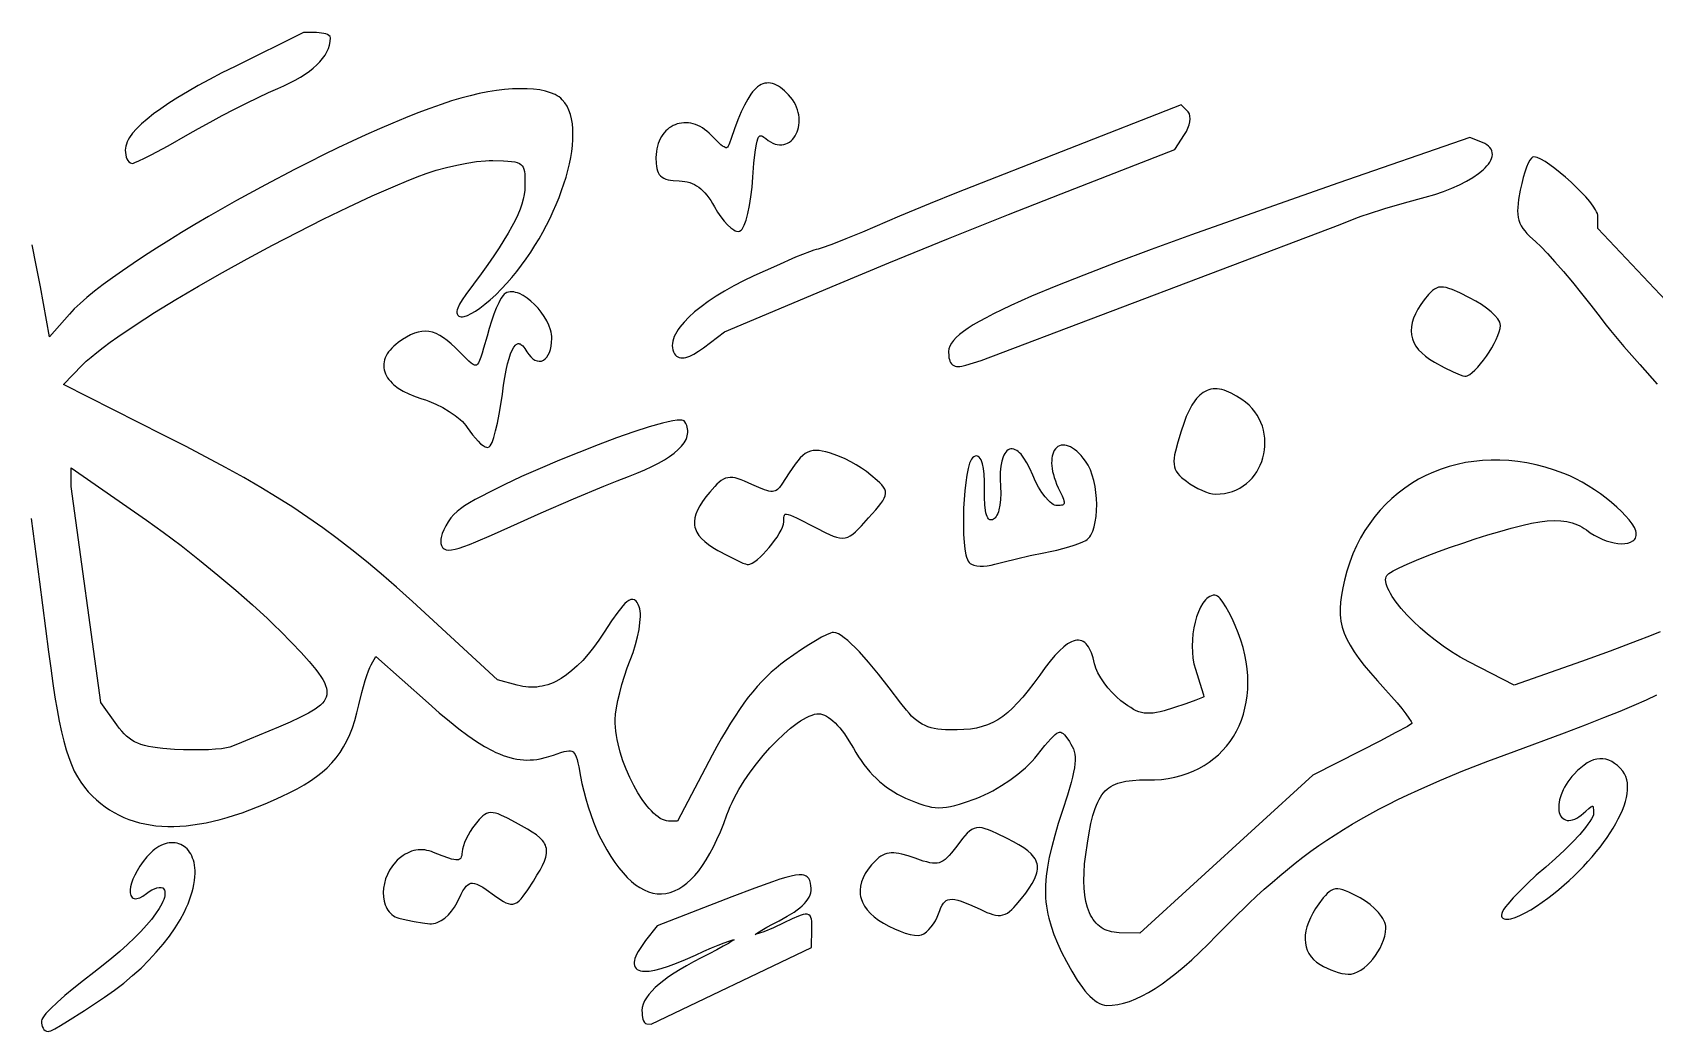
# Model space of a CAD drawing. Extents: x -592 to 638, y 287 to 852.
# Drawn here: x 36.8 to 135.6, y 492.3 to 553.2 of the extents above; entities that cross this region are included whole.
import ezdxf

# ---------------------------------------------------------------- set-up
doc = ezdxf.new("R2010")
doc.units = 0
doc.layers.add('COUCHE_1', color=18, linetype='CONTINUOUS')

msp = doc.modelspace()

# ---------------------------------------------------------------- linework, layer by layer
at = {"layer": 'COUCHE_1'}
for points in [[(48.322, 550.706), (47.574, 550.314), (46.876, 549.934), (46.23, 549.565), (45.634, 549.208), (45.089, 548.863), (44.595, 548.53), (44.151, 548.208), (43.759, 547.898), (43.417, 547.599), (43.125, 547.311), (42.884, 547.033), (42.695, 546.767), (42.619, 546.635), (42.556, 546.506), (42.506, 546.379), (42.469, 546.255), (42.446, 546.132), (42.437, 546.011), (42.442, 545.86), (42.46, 545.718), (42.491, 545.587), (42.534, 545.47), (42.589, 545.369), (42.659, 545.285), (42.746, 545.224), (42.85, 545.2), (42.927, 545.213), (43.016, 545.243), (43.26, 545.346), (43.597, 545.508), (44.016, 545.722), (45.046, 546.277), (46.243, 546.955), (46.897, 547.328), (47.605, 547.716), (48.344, 548.111), (49.092, 548.499), (49.825, 548.869), (50.522, 549.211), (51.16, 549.511), (51.717, 549.76), (52.097, 549.93), (52.454, 550.102), (52.787, 550.278), (53.096, 550.456), (53.382, 550.637), (53.644, 550.821), (53.883, 551.007), (54.097, 551.197), (54.288, 551.39), (54.454, 551.586), (54.597, 551.785), (54.715, 551.988), (54.808, 552.194), (54.875, 552.403), (54.918, 552.615), (54.935, 552.843), (54.906, 552.931), (54.835, 552.999), (54.746, 553.048), (54.641, 553.087), (54.52, 553.118), (54.383, 553.142), (54.233, 553.158), (54.075, 553.165), (53.283, 553.178), (49.121, 551.11)], [(81.262, 550.046), (81.151, 549.998), (81.043, 549.936), (80.936, 549.86), (80.833, 549.77), (80.73, 549.666), (80.63, 549.549), (80.529, 549.416), (80.333, 549.113), (80.137, 548.751), (79.94, 548.33), (79.74, 547.851), (79.537, 547.311), (79.33, 546.711), (79.229, 546.43), (79.184, 546.326), (79.141, 546.246), (79.102, 546.193), (79.069, 546.164), (79.042, 546.152), (79.01, 546.151), (78.961, 546.164), (78.893, 546.198), (78.808, 546.257), (78.706, 546.339), (78.449, 546.579), (78.118, 546.916), (77.986, 547.044), (77.851, 547.161), (77.713, 547.265), (77.574, 547.358), (77.433, 547.438), (77.291, 547.506), (77.148, 547.562), (77.006, 547.607), (76.863, 547.64), (76.721, 547.661), (76.581, 547.671), (76.442, 547.67), (76.305, 547.657), (76.171, 547.633), (76.04, 547.599), (75.913, 547.554), (75.79, 547.498), (75.672, 547.432), (75.558, 547.356), (75.451, 547.27), (75.349, 547.174), (75.254, 547.069), (75.165, 546.955), (75.084, 546.832), (75.011, 546.701), (74.946, 546.561), (74.889, 546.412), (74.842, 546.256), (74.803, 546.092), (74.774, 545.921), (74.756, 545.742), (74.747, 545.555), (74.755, 545.191), (74.772, 545.031), (74.798, 544.885), (74.835, 544.753), (74.885, 544.634), (74.95, 544.527), (75.028, 544.434), (75.122, 544.354), (75.229, 544.289), (75.35, 544.237), (75.485, 544.197), (75.633, 544.167), (75.798, 544.146), (76.17, 544.126), (76.34, 544.118), (76.501, 544.099), (76.655, 544.069), (76.804, 544.028), (76.947, 543.976), (77.086, 543.912), (77.221, 543.837), (77.352, 543.748), (77.48, 543.648), (77.605, 543.534), (77.728, 543.406), (77.848, 543.265), (77.967, 543.11), (78.083, 542.94), (78.198, 542.755), (78.313, 542.554), (78.502, 542.233), (78.701, 541.937), (78.903, 541.675), (79.104, 541.451), (79.298, 541.272), (79.481, 541.143), (79.573, 541.098), (79.661, 541.068), (79.75, 541.057), (79.842, 541.07), (79.928, 541.12), (80, 541.201), (80.064, 541.304), (80.124, 541.431), (80.237, 541.748), (80.344, 542.151), (80.441, 542.627), (80.526, 543.163), (80.597, 543.746), (80.651, 544.363), (80.716, 545.217), (80.785, 545.882), (80.823, 546.147), (80.863, 546.37), (80.906, 546.551), (80.952, 546.691), (80.999, 546.79), (81.044, 546.85), (81.081, 546.877), (81.117, 546.885), (81.167, 546.878), (81.238, 546.847), (81.326, 546.791), (81.432, 546.706), (81.573, 546.595), (81.716, 546.502), (81.858, 546.429), (81.998, 546.376), (82.136, 546.341), (82.271, 546.325), (82.403, 546.327), (82.529, 546.346), (82.65, 546.382), (82.764, 546.432), (82.872, 546.497), (82.971, 546.574), (83.063, 546.664), (83.146, 546.763), (83.22, 546.873), (83.285, 546.991), (83.341, 547.117), (83.388, 547.25), (83.424, 547.389), (83.45, 547.533), (83.466, 547.682), (83.471, 547.835), (83.464, 547.991), (83.446, 548.148), (83.415, 548.307), (83.371, 548.466), (83.315, 548.625), (83.245, 548.783), (83.161, 548.938), (83.063, 549.09), (82.95, 549.237), (82.822, 549.38), (82.567, 549.625), (82.322, 549.819), (82.2, 549.899), (82.08, 549.966), (81.961, 550.02), (81.843, 550.06), (81.724, 550.087), (81.607, 550.099), (81.49, 550.096), (81.375, 550.079)], [(76.756, 535.835), (76.457, 535.527), (76.209, 535.227), (76.102, 535.077), (76.01, 534.931), (75.93, 534.786), (75.864, 534.643), (75.813, 534.502), (75.775, 534.364), (75.752, 534.227), (75.745, 534.094), (75.754, 533.963), (75.78, 533.836), (75.823, 533.713), (75.883, 533.596), (75.938, 533.519), (76.004, 533.454), (76.082, 533.404), (76.168, 533.37), (76.261, 533.351), (76.359, 533.346), (76.463, 533.355), (76.571, 533.377), (76.685, 533.411), (76.806, 533.457), (77.061, 533.582), (77.341, 533.754), (77.644, 533.971), (78.913, 534.936), (85.729, 537.804), (88.922, 539.13), (92.569, 540.618), (96.221, 542.085), (99.429, 543.35), (106.334, 546.036), (106.934, 546.957), (107.048, 547.15), (107.14, 547.348), (107.208, 547.544), (107.253, 547.733), (107.272, 547.911), (107.264, 548.075), (107.225, 548.219), (107.189, 548.287), (107.146, 548.34), (106.736, 548.764), (93.052, 543.411), (91.45, 542.755), (89.577, 541.974), (87.321, 541.018), (86.317, 540.6), (85.45, 540.259), (84.814, 540.029), (84.617, 539.97), (84.507, 539.949), (84.367, 539.915), (84.1, 539.82), (83.254, 539.475), (82.083, 538.965), (80.71, 538.342), (80.079, 538.039), (79.484, 537.73), (78.926, 537.416), (78.407, 537.099), (77.929, 536.781), (77.493, 536.463), (77.102, 536.148)], [(124.306, 546.774), (116.327, 544.004), (113.046, 542.859), (110.056, 541.805), (107.347, 540.836), (104.908, 539.947), (102.727, 539.134), (100.793, 538.392), (99.095, 537.715), (97.622, 537.1), (96.363, 536.542), (95.809, 536.282), (95.305, 536.035), (94.849, 535.799), (94.438, 535.574), (94.073, 535.359), (93.751, 535.154), (93.47, 534.957), (93.23, 534.769), (93.029, 534.587), (92.865, 534.411), (92.737, 534.239), (92.644, 534.069), (92.587, 533.902), (92.567, 533.739), (92.575, 533.473), (92.591, 533.356), (92.614, 533.251), (92.646, 533.155), (92.688, 533.069), (92.74, 532.994), (92.805, 532.931), (92.88, 532.882), (92.964, 532.847), (93.055, 532.827), (93.152, 532.82), (93.256, 532.824), (93.368, 532.84), (93.609, 532.901), (94.547, 533.192), (116.408, 541.467), (117.474, 541.904), (117.748, 542.007), (118.125, 542.134), (119.119, 542.445), (120.32, 542.794), (121.593, 543.14), (122.165, 543.304), (122.707, 543.486), (123.214, 543.684), (123.682, 543.895), (124.109, 544.114), (124.491, 544.341), (124.826, 544.573), (125.109, 544.805), (125.233, 544.923), (125.341, 545.04), (125.436, 545.156), (125.516, 545.272), (125.581, 545.388), (125.63, 545.504), (125.662, 545.619), (125.676, 545.734), (125.67, 545.848), (125.644, 545.957), (125.596, 546.062), (125.529, 546.159), (125.442, 546.248), (125.336, 546.328), (125.213, 546.401), (125.072, 546.465)], [(67.947, 535.877), (67.768, 536.135), (67.569, 536.379), (67.356, 536.607), (67.132, 536.813), (66.901, 536.994), (66.667, 537.145), (66.435, 537.262), (66.317, 537.307), (66.203, 537.341), (66.09, 537.364), (65.978, 537.376), (65.869, 537.374), (65.763, 537.358), (65.662, 537.327), (65.563, 537.278), (65.499, 537.227), (65.435, 537.154), (65.308, 536.961), (65.172, 536.698), (65.029, 536.376), (64.882, 536.003), (64.735, 535.589), (64.593, 535.144), (64.461, 534.68), (64.256, 533.933), (64.17, 533.637), (64.09, 533.393), (64.014, 533.198), (63.943, 533.054), (63.874, 532.957), (63.847, 532.93), (63.82, 532.912), (63.795, 532.902), (63.77, 532.898), (63.741, 532.899), (63.708, 532.906), (63.613, 532.951), (63.495, 533.033), (63.354, 533.153), (63.189, 533.31), (62.782, 533.726), (62.524, 533.984), (62.277, 534.213), (62.039, 534.411), (61.81, 534.58), (61.586, 534.719), (61.366, 534.828), (61.147, 534.907), (60.929, 534.956), (60.71, 534.973), (60.489, 534.96), (60.266, 534.917), (60.039, 534.845), (59.807, 534.744), (59.568, 534.616), (59.319, 534.46), (59.059, 534.278), (58.917, 534.169), (58.787, 534.057), (58.67, 533.943), (58.565, 533.828), (58.473, 533.711), (58.392, 533.592), (58.324, 533.472), (58.269, 533.35), (58.226, 533.228), (58.196, 533.104), (58.179, 532.981), (58.174, 532.857), (58.182, 532.734), (58.203, 532.613), (58.236, 532.492), (58.281, 532.373), (58.339, 532.256), (58.408, 532.142), (58.488, 532.03), (58.579, 531.921), (58.682, 531.814), (58.796, 531.709), (59.054, 531.512), (59.355, 531.326), (59.697, 531.154), (60.08, 530.997), (60.501, 530.857), (60.714, 530.788), (60.926, 530.711), (61.351, 530.53), (61.765, 530.32), (62.157, 530.089), (62.514, 529.845), (62.826, 529.594), (62.96, 529.471), (63.078, 529.348), (63.179, 529.229), (63.263, 529.111), (63.422, 528.876), (63.588, 528.652), (63.755, 528.45), (63.918, 528.271), (64.074, 528.122), (64.22, 528.006), (64.352, 527.928), (64.421, 527.903), (64.5, 527.891), (64.589, 527.924), (64.657, 527.996), (64.714, 528.087), (64.769, 528.203), (64.877, 528.503), (64.988, 528.896), (65.098, 529.369), (65.205, 529.91), (65.306, 530.507), (65.397, 531.145), (65.471, 531.679), (65.55, 532.162), (65.631, 532.594), (65.717, 532.977), (65.806, 533.309), (65.899, 533.59), (65.994, 533.819), (66.09, 533.996), (66.186, 534.122), (66.23, 534.162), (66.273, 534.192), (66.313, 534.21), (66.351, 534.219), (66.389, 534.22), (66.429, 534.213), (66.474, 534.196), (66.521, 534.169), (66.635, 534.073), (66.757, 533.927), (66.889, 533.726), (67.003, 533.554), (67.124, 533.409), (67.249, 533.295), (67.378, 533.211), (67.51, 533.159), (67.645, 533.14), (67.776, 533.156), (67.9, 533.206), (68.011, 533.286), (68.11, 533.393), (68.195, 533.525), (68.266, 533.68), (68.324, 533.858), (68.368, 534.058), (68.397, 534.279), (68.409, 534.523), (68.406, 534.655), (68.391, 534.789), (68.365, 534.925), (68.33, 535.064), (68.233, 535.337), (68.104, 535.609)], [(121.183, 533.849), (121.375, 533.647), (121.599, 533.454), (121.856, 533.269), (122.144, 533.093), (122.738, 532.773), (123.28, 532.506), (123.712, 532.32), (123.875, 532.264), (123.997, 532.238), (124.072, 532.242), (124.15, 532.263), (124.296, 532.337), (124.452, 532.453), (124.617, 532.603), (124.788, 532.783), (124.963, 532.988), (125.138, 533.214), (125.311, 533.454), (125.478, 533.705), (125.635, 533.96), (125.779, 534.216), (125.906, 534.465), (126.012, 534.705), (126.095, 534.93), (126.149, 535.137), (126.171, 535.324), (126.16, 535.42), (126.128, 535.519), (126.077, 535.619), (126.01, 535.722), (125.834, 535.932), (125.604, 536.152), (125.326, 536.376), (125.009, 536.599), (124.66, 536.814), (124.286, 537.014), (123.696, 537.302), (123.231, 537.507), (123.034, 537.579), (122.857, 537.631), (122.695, 537.66), (122.544, 537.667), (122.403, 537.649), (122.27, 537.606), (122.145, 537.539), (122.026, 537.45), (121.909, 537.34), (121.79, 537.21), (121.528, 536.888), (121.315, 536.599), (121.135, 536.316), (120.987, 536.039), (120.872, 535.769), (120.791, 535.504), (120.743, 535.246), (120.73, 534.994), (120.751, 534.748), (120.808, 534.51), (120.899, 534.281), (121.024, 534.06)], [(107.497, 525.53), (107.737, 525.4), (107.977, 525.285), (108.211, 525.19), (108.434, 525.116), (108.638, 525.068), (108.817, 525.049), (109.096, 525.056), (109.362, 525.087), (109.616, 525.139), (109.858, 525.212), (110.089, 525.305), (110.306, 525.416), (110.511, 525.545), (110.702, 525.689), (110.879, 525.848), (111.042, 526.02), (111.191, 526.205), (111.325, 526.401), (111.444, 526.606), (111.548, 526.82), (111.636, 527.042), (111.708, 527.269), (111.763, 527.502), (111.803, 527.739), (111.825, 527.979), (111.83, 528.22), (111.818, 528.462), (111.787, 528.704), (111.739, 528.943), (111.672, 529.179), (111.585, 529.412), (111.48, 529.638), (111.355, 529.858), (111.21, 530.071), (111.045, 530.274), (110.86, 530.466), (110.654, 530.647), (110.427, 530.815), (110.096, 531.026), (109.782, 531.197), (109.485, 531.325), (109.341, 531.375), (109.2, 531.413), (109.063, 531.44), (108.928, 531.457), (108.797, 531.462), (108.668, 531.455), (108.543, 531.436), (108.42, 531.406), (108.302, 531.364), (108.186, 531.31), (108.074, 531.244), (107.966, 531.166), (107.862, 531.077), (107.76, 530.977), (107.662, 530.866), (107.566, 530.742), (107.383, 530.464), (107.209, 530.139), (107.042, 529.768), (106.88, 529.35), (106.723, 528.885), (106.517, 528.212), (106.374, 527.673), (106.327, 527.443), (106.298, 527.237), (106.285, 527.05), (106.292, 526.879), (106.318, 526.721), (106.364, 526.575), (106.431, 526.439), (106.517, 526.312), (106.622, 526.191), (106.746, 526.071), (107.046, 525.828), (107.264, 525.674)], [(62.26, 523.594), (62.094, 523.365), (61.949, 523.125), (61.828, 522.882), (61.734, 522.642), (61.674, 522.413), (61.657, 522.3), (61.65, 522.193), (61.656, 522.045), (61.684, 521.912), (61.742, 521.8), (61.788, 521.748), (61.845, 521.705), (61.969, 521.654), (62.121, 521.638), (62.301, 521.651), (62.513, 521.692), (62.763, 521.761), (63.055, 521.858), (63.394, 521.985), (63.784, 522.141), (64.727, 522.548), (65.913, 523.084), (67.757, 523.911), (69.721, 524.76), (71.571, 525.532), (72.379, 525.858), (73.071, 526.126), (73.587, 526.33), (74.065, 526.533), (74.503, 526.737), (74.901, 526.94), (75.26, 527.144), (75.579, 527.348), (75.859, 527.553), (76.099, 527.758), (76.299, 527.964), (76.458, 528.171), (76.524, 528.278), (76.578, 528.383), (76.622, 528.49), (76.655, 528.597), (76.677, 528.704), (76.688, 528.812), (76.688, 528.92), (76.676, 529.027), (76.653, 529.134), (76.619, 529.239), (76.574, 529.344), (76.514, 529.455), (76.465, 529.506), (76.395, 529.54), (76.319, 529.557), (76.233, 529.564), (76.033, 529.555), (75.783, 529.519), (75.486, 529.458), (75.144, 529.375), (74.341, 529.144), (73.4, 528.838), (72.353, 528.47), (71.228, 528.051), (70.057, 527.594), (68.87, 527.11), (67.696, 526.612), (66.567, 526.112), (65.512, 525.622), (64.563, 525.155), (64.137, 524.932), (63.748, 524.72), (63.401, 524.519), (63.098, 524.331), (62.843, 524.156), (62.639, 523.996), (62.443, 523.807)], [(77.123, 523.044), (77.153, 522.936), (77.239, 522.733), (77.362, 522.536), (77.522, 522.346), (77.717, 522.162), (77.947, 521.981), (78.213, 521.801), (78.513, 521.622), (79.102, 521.302), (79.632, 521.036), (80.048, 520.85), (80.2, 520.794), (80.311, 520.768), (80.385, 520.77), (80.46, 520.786), (80.605, 520.847), (80.763, 520.943), (80.93, 521.069), (81.105, 521.221), (81.284, 521.395), (81.465, 521.585), (81.642, 521.788), (81.814, 522), (81.976, 522.215), (82.125, 522.431), (82.256, 522.641), (82.366, 522.843), (82.452, 523.034), (82.509, 523.209), (82.531, 523.362), (82.541, 523.622), (82.552, 523.711), (82.569, 523.773), (82.588, 523.805), (82.606, 523.82), (82.64, 523.829), (82.705, 523.827), (82.804, 523.806), (82.936, 523.761), (83.304, 523.601), (84.507, 522.99), (85.082, 522.696), (85.324, 522.582), (85.541, 522.491), (85.738, 522.424), (85.921, 522.382), (86.095, 522.367), (86.262, 522.383), (86.423, 522.429), (86.58, 522.507), (86.737, 522.613), (86.898, 522.748), (87.07, 522.913), (87.257, 523.109), (87.695, 523.595), (88.131, 524.09), (88.304, 524.295), (88.448, 524.478), (88.563, 524.643), (88.65, 524.795), (88.707, 524.94), (88.733, 525.081), (88.723, 525.22), (88.68, 525.353), (88.605, 525.481), (88.503, 525.608), (88.376, 525.739), (88.222, 525.881), (87.834, 526.211), (87.567, 526.418), (87.266, 526.626), (86.942, 526.828), (86.605, 527.018), (86.263, 527.193), (85.928, 527.345), (85.608, 527.471), (85.316, 527.563), (85.084, 527.622), (84.874, 527.667), (84.679, 527.697), (84.496, 527.708), (84.323, 527.698), (84.157, 527.664), (83.998, 527.604), (83.843, 527.516), (83.691, 527.399), (83.539, 527.254), (83.383, 527.077), (83.219, 526.867), (82.855, 526.342), (82.42, 525.66), (82.277, 525.456), (82.21, 525.381), (82.142, 525.321), (82.074, 525.275), (82.002, 525.242), (81.925, 525.222), (81.838, 525.213), (81.739, 525.217), (81.625, 525.234), (81.497, 525.265), (81.353, 525.31), (81.009, 525.445), (80.585, 525.638), (80.131, 525.844), (79.932, 525.924), (79.75, 525.986), (79.581, 526.031), (79.423, 526.058), (79.272, 526.064), (79.128, 526.05), (78.99, 526.013), (78.856, 525.955), (78.725, 525.876), (78.596, 525.776), (78.464, 525.656), (78.326, 525.515), (78.025, 525.171), (77.789, 524.877), (77.587, 524.598), (77.419, 524.332), (77.284, 524.079), (77.185, 523.835), (77.121, 523.6), (77.093, 523.374), (77.094, 523.261), (77.103, 523.152)], [(93.711, 521.073), (93.764, 520.964), (93.827, 520.879), (93.886, 520.829), (93.953, 520.786), (94.103, 520.726), (94.281, 520.686), (94.479, 520.666), (94.694, 520.665), (94.921, 520.684), (95.153, 520.722), (95.382, 520.78), (95.95, 520.933), (96.7, 521.113), (97.534, 521.299), (98.357, 521.467), (98.753, 521.549), (99.148, 521.641), (99.531, 521.739), (99.892, 521.84), (100.22, 521.942), (100.506, 522.041), (100.741, 522.135), (100.917, 522.223), (101.005, 522.286), (101.087, 522.363), (101.16, 522.454), (101.227, 522.556), (101.287, 522.668), (101.341, 522.792), (101.432, 523.063), (101.501, 523.366), (101.549, 523.695), (101.576, 524.044), (101.583, 524.406), (101.57, 524.776), (101.537, 525.148), (101.483, 525.514), (101.409, 525.87), (101.315, 526.208), (101.201, 526.524), (101.065, 526.809), (100.988, 526.94), (100.907, 527.06), (100.769, 527.239), (100.634, 527.399), (100.5, 527.54), (100.369, 527.662), (100.239, 527.767), (100.113, 527.855), (99.989, 527.925), (99.868, 527.979), (99.75, 528.015), (99.635, 528.035), (99.523, 528.037), (99.417, 528.022), (99.316, 527.99), (99.224, 527.941), (99.141, 527.876), (99.067, 527.798), (99.004, 527.707), (98.951, 527.604), (98.909, 527.49), (98.877, 527.366), (98.854, 527.232), (98.843, 527.089), (98.841, 526.937), (98.851, 526.776), (98.871, 526.607), (98.902, 526.43), (98.945, 526.245), (99, 526.053), (99.067, 525.854), (99.147, 525.649), (99.24, 525.438), (99.345, 525.224), (99.477, 524.951), (99.562, 524.733), (99.585, 524.647), (99.598, 524.575), (99.6, 524.518), (99.594, 524.476), (99.582, 524.447), (99.564, 524.423), (99.536, 524.402), (99.494, 524.383), (99.435, 524.366), (99.361, 524.355), (99.165, 524.348), (99.096, 524.357), (99.021, 524.382), (98.937, 524.424), (98.846, 524.484), (98.75, 524.561), (98.651, 524.652), (98.445, 524.88), (98.239, 525.157), (98.04, 525.475), (97.853, 525.826), (97.686, 526.206), (97.511, 526.612), (97.333, 526.96), (97.156, 527.247), (96.98, 527.474), (96.891, 527.567), (96.803, 527.645), (96.715, 527.708), (96.626, 527.756), (96.535, 527.788), (96.444, 527.804), (96.354, 527.801), (96.267, 527.778), (96.185, 527.738), (96.111, 527.681), (96.044, 527.61), (95.984, 527.526), (95.931, 527.428), (95.883, 527.316), (95.805, 527.059), (95.75, 526.748), (95.717, 526.385), (95.709, 525.969), (95.726, 525.504), (95.74, 525.091), (95.728, 524.717), (95.693, 524.383), (95.635, 524.094), (95.599, 523.97), (95.557, 523.858), (95.512, 523.76), (95.463, 523.676), (95.411, 523.608), (95.358, 523.555), (95.303, 523.516), (95.247, 523.491), (95.182, 523.475), (95.128, 523.474), (95.082, 523.484), (95.04, 523.507), (94.997, 523.545), (94.955, 523.603), (94.914, 523.682), (94.876, 523.783), (94.843, 523.905), (94.814, 524.049), (94.772, 524.403), (94.75, 524.841), (94.749, 525.368), (94.747, 525.841), (94.726, 526.257), (94.685, 526.611), (94.626, 526.901), (94.589, 527.023), (94.547, 527.128), (94.497, 527.217), (94.438, 527.291), (94.365, 527.346), (94.278, 527.374), (94.186, 527.367), (94.097, 527.329), (94.02, 527.263), (93.955, 527.171), (93.898, 527.059), (93.846, 526.925), (93.754, 526.602), (93.674, 526.207), (93.607, 525.754), (93.552, 525.257), (93.51, 524.729), (93.482, 524.185), (93.467, 523.638), (93.467, 523.102), (93.482, 522.592), (93.513, 522.121), (93.56, 521.703), (93.625, 521.351), (93.665, 521.201)], [(47.017, 509.464), (46.506, 509.462), (45.975, 509.472), (45.441, 509.495), (44.718, 509.548), (44.403, 509.583), (44.115, 509.624), (43.852, 509.674), (43.612, 509.731), (43.393, 509.798), (43.192, 509.875), (43.007, 509.963), (42.834, 510.063), (42.672, 510.176), (42.517, 510.304), (42.367, 510.448), (42.22, 510.609), (42.073, 510.789), (41.924, 510.989), (40.94, 512.357), (39.134, 525.503), (39.143, 526.658), (43.731, 523.463), (44.752, 522.729), (45.84, 521.909), (46.96, 521.028), (48.08, 520.116), (49.166, 519.199), (50.185, 518.306), (51.102, 517.465), (51.511, 517.073), (51.883, 516.704), (52.558, 516.013), (53.143, 515.398), (53.635, 514.851), (54.036, 514.367), (54.202, 514.146), (54.344, 513.939), (54.463, 513.745), (54.559, 513.563), (54.632, 513.392), (54.682, 513.233), (54.711, 513.084), (54.718, 512.945), (54.704, 512.813), (54.67, 512.686), (54.615, 512.562), (54.538, 512.44), (54.438, 512.318), (54.315, 512.197), (54.168, 512.074), (53.996, 511.951), (53.801, 511.826), (53.582, 511.7), (53.071, 511.436), (52.467, 511.156), (51.768, 510.852), (49.994, 510.111), (49.273, 509.82), (48.797, 509.636), (48.594, 509.583), (48.3, 509.538), (47.929, 509.503), (47.497, 509.478)], [(133.862, 507.65), (133.802, 507.836), (133.719, 508.008), (133.613, 508.163), (133.451, 508.35), (133.287, 508.511), (133.12, 508.646), (132.948, 508.756), (132.772, 508.84), (132.592, 508.897), (132.408, 508.926), (132.222, 508.929), (132.033, 508.903), (131.843, 508.851), (131.651, 508.772), (131.458, 508.667), (131.263, 508.537), (131.066, 508.382), (130.867, 508.201), (130.664, 507.996), (130.522, 507.836), (130.392, 507.675), (130.274, 507.513), (130.168, 507.352), (130.073, 507.191), (129.989, 507.03), (129.857, 506.718), (129.769, 506.42), (129.74, 506.276), (129.722, 506.138), (129.714, 506.006), (129.717, 505.88), (129.73, 505.761), (129.753, 505.65), (129.788, 505.547), (129.834, 505.454), (129.891, 505.37), (129.96, 505.298), (130.04, 505.24), (130.131, 505.198), (130.23, 505.173), (130.336, 505.166), (130.448, 505.176), (130.565, 505.203), (130.688, 505.248), (130.815, 505.31), (130.948, 505.39), (131.086, 505.488), (131.23, 505.605), (131.377, 505.74), (131.545, 505.894), (131.676, 505.993), (131.723, 506.019), (131.759, 506.033), (131.778, 506.036), (131.782, 506.035), (131.784, 506.034), (131.793, 506.023), (131.806, 505.995), (131.819, 505.949), (131.838, 505.797), (131.841, 505.59), (131.827, 505.508), (131.787, 505.4), (131.718, 505.266), (131.621, 505.11), (131.499, 504.934), (131.353, 504.743), (130.996, 504.317), (130.563, 503.849), (130.067, 503.353), (129.52, 502.842), (128.933, 502.329), (128.349, 501.823), (127.814, 501.331), (127.339, 500.867), (126.935, 500.443), (126.613, 500.069), (126.485, 499.904), (126.381, 499.755), (126.302, 499.622), (126.249, 499.503), (126.226, 499.396), (126.23, 499.335), (126.252, 499.277), (126.313, 499.21), (126.393, 499.168), (126.483, 499.149), (126.581, 499.145), (126.687, 499.155), (126.804, 499.178), (127.062, 499.254), (127.355, 499.372), (127.675, 499.528), (128.015, 499.72), (128.367, 499.944), (128.718, 500.188), (129.061, 500.439), (129.397, 500.698), (129.725, 500.964), (130.045, 501.236), (130.355, 501.513), (130.656, 501.795), (130.946, 502.081), (131.227, 502.37), (131.496, 502.661), (131.754, 502.953), (131.999, 503.246), (132.233, 503.54), (132.453, 503.832), (132.66, 504.123), (132.853, 504.412), (133.032, 504.698), (133.196, 504.98), (133.344, 505.258), (133.477, 505.531), (133.593, 505.798), (133.692, 506.059), (133.774, 506.313), (133.837, 506.558), (133.882, 506.796), (133.908, 507.025), (133.914, 507.244), (133.899, 507.453)], [(60.033, 499.005), (60.533, 498.925), (60.977, 498.874), (61.089, 498.872), (61.204, 498.886), (61.32, 498.913), (61.436, 498.952), (61.552, 499.004), (61.669, 499.067), (61.892, 499.222), (62.107, 499.415), (62.307, 499.639), (62.484, 499.891), (62.564, 500.028), (62.635, 500.166), (62.887, 500.672), (62.997, 500.87), (63.102, 501.032), (63.201, 501.158), (63.297, 501.249), (63.39, 501.308), (63.484, 501.339), (63.587, 501.345), (63.707, 501.326), (63.848, 501.278), (64.012, 501.2), (64.199, 501.092), (64.411, 500.955), (64.923, 500.594), (65.295, 500.335), (65.458, 500.235), (65.608, 500.156), (65.751, 500.102), (65.89, 500.073), (66.027, 500.074), (66.16, 500.108), (66.288, 500.173), (66.411, 500.268), (66.535, 500.392), (66.663, 500.545), (66.946, 500.943), (67.289, 501.476), (67.504, 501.824), (67.688, 502.138), (67.839, 502.423), (67.957, 502.684), (68.039, 502.924), (68.084, 503.147), (68.092, 503.256), (68.089, 503.362), (68.076, 503.464), (68.051, 503.564), (68.016, 503.661), (67.969, 503.755), (67.912, 503.847), (67.843, 503.938), (67.678, 504.111), (67.471, 504.284), (67.221, 504.46), (66.927, 504.644), (66.203, 505.05), (65.705, 505.311), (65.306, 505.497), (65.133, 505.563), (64.975, 505.61), (64.829, 505.636), (64.691, 505.642), (64.56, 505.625), (64.436, 505.585), (64.319, 505.523), (64.207, 505.441), (64.097, 505.34), (63.984, 505.22), (63.742, 504.925), (63.588, 504.716), (63.443, 504.494), (63.311, 504.267), (63.195, 504.04), (63.097, 503.82), (63.02, 503.612), (62.968, 503.422), (62.946, 503.26), (62.937, 503.129), (62.921, 503.025), (62.897, 502.941), (62.867, 502.877), (62.831, 502.832), (62.788, 502.8), (62.732, 502.777), (62.656, 502.765), (62.559, 502.766), (62.438, 502.782), (62.295, 502.814), (62.129, 502.861), (61.721, 503.006), (61.21, 503.214), (61.074, 503.267), (60.938, 503.31), (60.802, 503.344), (60.666, 503.367), (60.531, 503.38), (60.397, 503.382), (60.263, 503.374), (60.131, 503.356), (60, 503.328), (59.869, 503.289), (59.74, 503.24), (59.613, 503.181), (59.486, 503.112), (59.36, 503.033), (59.116, 502.847), (59, 502.742), (58.891, 502.631), (58.697, 502.396), (58.532, 502.144), (58.396, 501.879), (58.289, 501.606), (58.211, 501.329), (58.163, 501.051), (58.143, 500.777), (58.154, 500.51), (58.194, 500.255), (58.264, 500.017), (58.312, 499.902), (58.367, 499.795), (58.43, 499.694), (58.501, 499.599), (58.581, 499.512), (58.668, 499.433), (58.763, 499.362), (58.867, 499.302), (58.978, 499.251), (59.096, 499.212), (59.534, 499.104)], [(90.714, 498.158), (90.817, 498.168), (90.909, 498.19), (91.062, 498.264), (91.215, 498.374), (91.365, 498.513), (91.508, 498.677), (91.642, 498.86), (91.763, 499.059), (91.868, 499.268), (91.951, 499.48), (92.025, 499.686), (92.099, 499.861), (92.175, 500.008), (92.255, 500.126), (92.339, 500.218), (92.429, 500.285), (92.53, 500.331), (92.645, 500.356), (92.781, 500.361), (92.941, 500.344), (93.125, 500.304), (93.336, 500.241), (93.575, 500.154), (93.843, 500.044), (94.479, 499.754), (94.904, 499.564), (95.092, 499.491), (95.265, 499.436), (95.428, 499.399), (95.582, 499.381), (95.73, 499.384), (95.873, 499.409), (96.011, 499.457), (96.145, 499.527), (96.277, 499.618), (96.41, 499.731), (96.546, 499.865), (96.69, 500.023), (97.006, 500.406), (97.263, 500.738), (97.482, 501.045), (97.662, 501.33), (97.805, 501.596), (97.907, 501.844), (97.943, 501.966), (97.968, 502.083), (97.983, 502.198), (97.986, 502.311), (97.978, 502.422), (97.958, 502.53), (97.926, 502.635), (97.883, 502.738), (97.829, 502.838), (97.762, 502.937), (97.599, 503.124), (97.393, 503.308), (97.143, 503.49), (96.849, 503.674), (96.511, 503.863), (96.127, 504.059), (95.494, 504.368), (95.232, 504.489), (95, 504.587), (94.793, 504.66), (94.605, 504.708), (94.432, 504.73), (94.269, 504.723), (94.116, 504.685), (93.972, 504.615), (93.833, 504.517), (93.697, 504.392), (93.557, 504.239), (93.408, 504.058), (93.064, 503.608), (92.745, 503.202), (92.605, 503.041), (92.473, 502.904), (92.348, 502.793), (92.228, 502.705), (92.11, 502.64), (91.99, 502.594), (91.865, 502.568), (91.73, 502.558), (91.581, 502.567), (91.416, 502.593), (91.232, 502.636), (91.026, 502.695), (90.538, 502.864), (90.1, 503.014), (89.718, 503.118), (89.543, 503.153), (89.38, 503.176), (89.226, 503.187), (89.079, 503.186), (88.94, 503.171), (88.807, 503.144), (88.68, 503.103), (88.559, 503.05), (88.442, 502.984), (88.329, 502.905), (88.219, 502.814), (88.11, 502.711), (87.869, 502.453), (87.663, 502.195), (87.493, 501.936), (87.359, 501.679), (87.261, 501.422), (87.2, 501.166), (87.176, 500.915), (87.178, 500.787), (87.189, 500.663), (87.21, 500.54), (87.24, 500.416), (87.328, 500.178), (87.452, 499.946), (87.613, 499.721), (87.809, 499.504), (88.039, 499.296), (88.304, 499.096), (88.603, 498.904), (88.938, 498.719), (89.276, 498.555), (89.608, 498.416), (89.926, 498.303), (90.222, 498.221), (90.487, 498.171)], [(42.761, 501.127), (42.732, 500.93), (42.733, 500.758), (42.747, 500.677), (42.771, 500.604), (42.806, 500.538), (42.854, 500.481), (42.915, 500.438), (42.986, 500.411), (43.062, 500.401), (43.143, 500.406), (43.227, 500.425), (43.318, 500.458), (43.508, 500.56), (43.723, 500.715), (43.89, 500.837), (44.055, 500.935), (44.215, 501.01), (44.366, 501.061), (44.501, 501.087), (44.612, 501.088), (44.698, 501.068), (44.723, 501.054), (44.746, 501.035), (44.789, 500.982), (44.821, 500.92), (44.843, 500.85), (44.854, 500.769), (44.853, 500.679), (44.84, 500.578), (44.814, 500.468), (44.776, 500.349), (44.725, 500.222), (44.662, 500.087), (44.497, 499.795), (44.284, 499.477), (44.025, 499.138), (43.722, 498.778), (43.377, 498.401), (42.991, 498.009), (42.567, 497.605), (42.106, 497.19), (41.61, 496.768), (41.081, 496.34), (40.52, 495.909), (39.888, 495.424), (39.296, 494.949), (38.76, 494.498), (38.291, 494.082), (37.902, 493.712), (37.606, 493.399), (37.495, 493.266), (37.411, 493.149), (37.353, 493.044), (37.329, 492.951), (37.335, 492.824), (37.354, 492.712), (37.385, 492.608), (37.429, 492.515), (37.485, 492.434), (37.554, 492.368), (37.637, 492.322), (37.736, 492.303), (37.811, 492.32), (37.901, 492.356), (38.146, 492.48), (38.486, 492.673), (38.911, 492.928), (39.958, 493.591), (41.179, 494.4), (41.772, 494.82), (42.34, 495.257), (42.881, 495.71), (43.394, 496.176), (43.876, 496.652), (44.326, 497.137), (44.743, 497.627), (45.124, 498.122), (45.468, 498.618), (45.773, 499.113), (46.037, 499.604), (46.153, 499.849), (46.259, 500.092), (46.353, 500.333), (46.436, 500.571), (46.508, 500.808), (46.568, 501.041), (46.615, 501.272), (46.651, 501.499), (46.674, 501.723), (46.684, 501.943), (46.682, 502.118), (46.671, 502.286), (46.65, 502.446), (46.621, 502.598), (46.584, 502.742), (46.538, 502.878), (46.484, 503.005), (46.423, 503.124), (46.355, 503.235), (46.279, 503.336), (46.197, 503.428), (46.109, 503.511), (46.015, 503.584), (45.915, 503.648), (45.811, 503.701), (45.702, 503.743), (45.589, 503.775), (45.473, 503.797), (45.355, 503.807), (45.233, 503.807), (45.11, 503.795), (44.986, 503.773), (44.86, 503.74), (44.734, 503.696), (44.608, 503.64), (44.481, 503.574), (44.356, 503.497), (44.231, 503.408), (44.107, 503.308), (43.985, 503.197), (43.864, 503.074), (43.746, 502.94), (43.524, 502.658), (43.328, 502.378), (43.16, 502.103), (43.019, 501.837), (42.905, 501.584), (42.819, 501.346)], [(74.11, 492.796), (74.193, 492.768), (74.457, 492.764), (84.226, 497.428), (84.244, 498.555), (84.243, 498.891), (84.234, 499.03), (84.215, 499.151), (84.183, 499.257), (84.13, 499.348), (84.05, 499.416), (83.95, 499.451), (83.839, 499.456), (83.718, 499.437), (83.581, 499.398), (83.424, 499.34), (83.04, 499.17), (82.543, 498.927), (81.9, 498.627), (81.313, 498.387), (81.061, 498.297), (80.849, 498.232), (80.785, 498.216), (80.941, 498.326), (81.188, 498.481), (81.492, 498.657), (81.847, 498.852), (82.247, 499.059), (82.743, 499.326), (83.163, 499.587), (83.347, 499.716), (83.512, 499.844), (83.659, 499.973), (83.788, 500.101), (83.9, 500.231), (83.994, 500.362), (84.071, 500.494), (84.13, 500.629), (84.171, 500.765), (84.194, 500.903), (84.199, 501.043), (84.187, 501.182), (84.156, 501.351), (84.112, 501.5), (84.048, 501.628), (84.003, 501.688), (83.95, 501.739), (83.889, 501.782), (83.821, 501.815), (83.745, 501.839), (83.66, 501.855), (83.474, 501.86), (83.249, 501.836), (82.981, 501.781), (82.663, 501.697), (82.288, 501.581), (81.851, 501.434), (80.769, 501.04), (79.371, 500.508), (74.813, 498.756), (74.118, 497.854), (73.858, 497.496), (73.659, 497.177), (73.582, 497.03), (73.519, 496.892), (73.472, 496.763), (73.44, 496.642), (73.423, 496.528), (73.423, 496.421), (73.442, 496.321), (73.48, 496.23), (73.538, 496.151), (73.614, 496.087), (73.703, 496.039), (73.806, 496.005), (73.919, 495.984), (74.045, 495.975), (74.182, 495.977), (74.334, 495.99), (74.671, 496.048), (75.062, 496.148), (75.505, 496.29), (76.001, 496.474), (76.549, 496.7), (77.148, 496.968), (77.668, 497.204), (78.134, 497.406), (78.545, 497.574), (78.899, 497.71), (79.194, 497.813), (79.426, 497.883), (79.501, 497.9), (79.393, 497.823), (79.158, 497.676), (78.845, 497.497), (78.453, 497.287), (77.98, 497.047), (77.493, 496.799), (77.037, 496.556), (76.612, 496.317), (76.218, 496.083), (75.855, 495.854), (75.522, 495.629), (75.221, 495.409), (74.95, 495.193), (74.71, 494.981), (74.5, 494.773), (74.321, 494.568), (74.173, 494.367), (74.056, 494.168), (73.97, 493.972), (73.916, 493.777), (73.897, 493.588), (73.899, 493.436), (73.91, 493.295), (73.931, 493.166), (73.959, 493.051), (73.995, 492.95), (74.043, 492.865)], [(116.509, 495.851), (116.708, 495.812), (116.888, 495.794), (117.081, 495.806), (117.278, 495.856), (117.474, 495.937), (117.669, 496.048), (117.861, 496.184), (118.047, 496.344), (118.227, 496.523), (118.398, 496.72), (118.558, 496.931), (118.706, 497.154), (118.838, 497.387), (118.953, 497.627), (119.049, 497.872), (119.123, 498.118), (119.172, 498.364), (119.195, 498.607), (119.19, 498.719), (119.167, 498.835), (119.128, 498.954), (119.075, 499.074), (119.009, 499.196), (118.929, 499.32), (118.739, 499.564), (118.507, 499.806), (118.24, 500.038), (117.945, 500.253), (117.629, 500.442), (117.136, 500.701), (116.927, 500.801), (116.739, 500.882), (116.568, 500.943), (116.411, 500.984), (116.263, 501.002), (116.122, 500.996), (115.989, 500.964), (115.862, 500.906), (115.742, 500.825), (115.625, 500.722), (115.507, 500.597), (115.383, 500.448), (115.109, 500.083), (114.912, 499.795), (114.741, 499.511), (114.596, 499.232), (114.477, 498.959), (114.386, 498.692), (114.321, 498.432), (114.283, 498.179), (114.272, 497.934), (114.289, 497.699), (114.334, 497.473), (114.407, 497.258), (114.507, 497.056), (114.636, 496.867), (114.792, 496.693), (114.975, 496.534), (115.183, 496.392), (115.389, 496.277), (115.608, 496.169), (115.837, 496.07), (116.067, 495.983), (116.293, 495.909)]]:
    msp.add_lwpolyline(points, close=True, dxfattribs=at)
for points in [[(135.892, 516.668), (135.243, 516.402), (134.503, 516.109), (132.847, 515.479), (131.112, 514.853), (127, 513.413), (124.238, 514.829), (123.714, 515.116), (123.196, 515.433), (122.687, 515.777), (122.193, 516.142), (121.719, 516.522), (121.27, 516.912), (120.851, 517.307), (120.466, 517.701), (120.123, 518.088), (119.824, 518.463), (119.576, 518.821), (119.473, 518.99), (119.384, 519.153), (119.31, 519.308), (119.252, 519.454), (119.211, 519.591), (119.185, 519.716), (119.176, 519.829), (119.183, 519.929), (119.205, 520.015), (119.241, 520.088), (119.284, 520.137), (119.364, 520.203), (119.48, 520.281), (119.627, 520.368), (120.01, 520.567), (120.493, 520.79), (121.061, 521.031), (121.697, 521.285), (122.388, 521.546), (123.118, 521.81), (123.872, 522.07), (124.635, 522.322), (125.393, 522.56), (126.129, 522.779), (126.83, 522.974), (127.48, 523.139), (128.064, 523.27), (128.566, 523.361), (129.018, 523.414), (129.441, 523.434), (129.837, 523.421), (130.023, 523.402), (130.203, 523.375), (130.375, 523.34), (130.541, 523.296), (130.7, 523.245), (130.852, 523.185), (130.998, 523.118), (131.137, 523.042), (131.269, 522.958), (131.398, 522.864), (131.626, 522.698), (131.867, 522.548), (132.114, 522.416), (132.362, 522.303), (132.611, 522.209), (132.856, 522.133), (133.094, 522.078), (133.323, 522.042), (133.539, 522.027), (133.741, 522.033), (133.925, 522.062), (134.089, 522.115), (134.227, 522.194), (134.289, 522.248), (134.341, 522.308), (134.382, 522.375), (134.413, 522.449), (134.432, 522.529), (134.439, 522.615), (134.432, 522.711), (134.409, 522.811), (134.372, 522.914), (134.321, 523.022), (134.186, 523.245), (134.007, 523.484), (133.788, 523.735), (133.534, 523.994), (133.249, 524.26), (132.937, 524.528), (132.604, 524.794), (132.253, 525.056), (131.889, 525.309), (131.516, 525.549), (131.139, 525.774), (130.763, 525.978), (130.391, 526.159), (130.028, 526.312), (129.464, 526.516), (128.901, 526.69), (128.341, 526.834), (127.784, 526.949), (127.231, 527.035), (126.683, 527.093), (126.14, 527.122), (125.603, 527.124), (125.074, 527.098), (124.552, 527.045), (124.039, 526.966), (123.535, 526.86), (123.042, 526.729), (122.559, 526.571), (122.089, 526.389), (121.631, 526.182), (121.187, 525.95), (120.756, 525.695), (120.341, 525.416), (119.942, 525.113), (119.559, 524.788), (119.193, 524.44), (118.846, 524.07), (118.518, 523.679), (118.209, 523.266), (117.921, 522.832), (117.655, 522.378), (117.41, 521.904), (117.189, 521.41), (116.991, 520.896), (116.817, 520.364), (116.669, 519.814), (116.562, 519.339), (116.481, 518.895), (116.429, 518.475), (116.406, 518.076), (116.415, 517.693), (116.433, 517.504), (116.459, 517.318), (116.495, 517.134), (116.54, 516.95), (116.594, 516.767), (116.658, 516.583), (116.816, 516.215), (117.015, 515.839), (117.258, 515.449), (117.544, 515.043), (117.877, 514.613), (118.258, 514.154), (118.69, 513.663), (119.172, 513.133), (119.54, 512.727), (119.872, 512.341), (120.164, 511.985), (120.409, 511.667), (120.598, 511.398), (120.726, 511.187), (120.763, 511.112), (120.779, 511.065), (120.499, 510.899), (119.8, 510.519), (118.822, 510.005), (117.67, 509.412), (114.739, 507.916), (104.205, 498.305), (102.955, 498.325), (102.794, 498.333), (102.642, 498.35), (102.495, 498.376), (102.356, 498.412), (102.222, 498.456), (102.095, 498.51), (101.973, 498.573), (101.858, 498.645), (101.749, 498.726), (101.645, 498.815), (101.547, 498.914), (101.455, 499.022), (101.369, 499.14), (101.288, 499.266), (101.214, 499.402), (101.145, 499.547), (101.083, 499.701), (101.027, 499.864), (100.932, 500.219), (100.863, 500.61), (100.821, 501.036), (100.804, 501.497), (100.814, 501.993), (100.851, 502.522), (100.916, 503.085), (101.017, 503.786), (101.123, 504.416), (101.235, 504.975), (101.358, 505.469), (101.495, 505.901), (101.568, 506.093), (101.645, 506.271), (101.727, 506.436), (101.814, 506.587), (101.905, 506.725), (102.002, 506.851), (102.105, 506.965), (102.213, 507.068), (102.329, 507.161), (102.451, 507.244), (102.581, 507.317), (102.72, 507.382), (102.867, 507.439), (103.024, 507.487), (103.191, 507.529), (103.367, 507.562), (103.755, 507.61), (104.188, 507.632), (104.67, 507.634), (105.107, 507.639), (105.532, 507.668), (105.945, 507.722), (106.344, 507.799), (106.729, 507.898), (107.1, 508.019), (107.456, 508.162), (107.796, 508.325), (108.121, 508.508), (108.429, 508.71), (108.72, 508.931), (108.994, 509.169), (109.25, 509.425), (109.489, 509.697), (109.708, 509.985), (109.909, 510.287), (110.09, 510.604), (110.251, 510.935), (110.393, 511.279), (110.513, 511.634), (110.612, 512.001), (110.69, 512.379), (110.746, 512.767), (110.78, 513.165), (110.791, 513.57), (110.779, 513.984), (110.744, 514.406), (110.685, 514.834), (110.601, 515.267), (110.493, 515.706), (110.36, 516.15), (110.202, 516.597), (110.02, 517.048), (109.831, 517.468), (109.64, 517.85), (109.453, 518.185), (109.273, 518.465), (109.107, 518.679), (109.026, 518.763), (108.947, 518.828), (108.866, 518.874), (108.783, 518.893), (108.671, 518.885), (108.568, 518.859), (108.469, 518.816), (108.375, 518.758), (108.286, 518.687), (108.201, 518.603), (108.12, 518.508), (108.043, 518.401), (107.903, 518.162), (107.777, 517.886), (107.667, 517.58), (107.574, 517.25), (107.499, 516.901), (107.444, 516.538), (107.41, 516.167), (107.397, 515.792), (107.408, 515.42), (107.445, 515.056), (107.508, 514.704), (107.598, 514.375), (107.968, 513.21), (108.079, 512.827), (108.106, 512.705), (108.02, 512.657), (107.613, 512.485), (107.006, 512.265), (106.262, 512.022), (105.69, 511.854), (105.444, 511.792), (105.219, 511.745), (105.013, 511.713), (104.823, 511.697), (104.646, 511.696), (104.479, 511.711), (104.317, 511.741), (104.158, 511.789), (103.997, 511.853), (103.832, 511.936), (103.658, 512.038), (103.474, 512.159), (103.063, 512.463), (102.788, 512.696), (102.521, 512.961), (102.267, 513.251), (102.035, 513.554), (101.832, 513.861), (101.663, 514.163), (101.535, 514.449), (101.49, 514.581), (101.457, 514.709), (101.367, 515.064), (101.264, 515.373), (101.147, 515.63), (101.081, 515.743), (101.011, 515.841), (100.936, 515.927), (100.855, 516), (100.768, 516.06), (100.676, 516.105), (100.578, 516.134), (100.477, 516.148), (100.372, 516.146), (100.265, 516.129), (100.157, 516.097), (100.046, 516.052), (99.932, 515.993), (99.815, 515.92), (99.575, 515.738), (99.318, 515.502), (99.045, 515.213), (98.754, 514.871), (98.444, 514.476), (98.116, 514.028), (97.755, 513.532), (97.413, 513.085), (97.087, 512.685), (96.772, 512.328), (96.465, 512.014), (96.164, 511.74), (95.864, 511.503), (95.562, 511.301), (95.255, 511.132), (94.939, 510.994), (94.61, 510.883), (94.263, 510.799), (93.895, 510.738), (93.503, 510.699), (93.082, 510.68), (92.63, 510.68), (92.371, 510.688), (92.13, 510.705), (91.905, 510.732), (91.694, 510.769), (91.496, 510.817), (91.309, 510.876), (91.132, 510.948), (90.961, 511.033), (90.796, 511.132), (90.635, 511.247), (90.475, 511.379), (90.316, 511.528), (90.156, 511.696), (89.994, 511.882), (89.654, 512.32), (88.958, 513.251), (88.301, 514.087), (87.691, 514.817), (87.137, 515.433), (86.882, 515.697), (86.644, 515.93), (86.422, 516.131), (86.218, 516.299), (86.032, 516.433), (85.862, 516.534), (85.708, 516.599), (85.566, 516.624), (85.479, 516.614), (85.38, 516.585), (85.139, 516.484), (84.832, 516.327), (84.469, 516.12), (84.06, 515.87), (83.616, 515.583), (83.15, 515.267), (82.671, 514.927), (82.362, 514.694), (82.06, 514.449), (81.766, 514.191), (81.478, 513.919), (81.196, 513.633), (80.918, 513.329), (80.643, 513.009), (80.371, 512.67), (80.101, 512.311), (79.832, 511.93), (79.562, 511.528), (79.291, 511.102), (79.018, 510.651), (78.742, 510.174), (78.461, 509.67), (78.176, 509.138), (76.059, 505.123), (75.504, 505.132), (75.386, 505.144), (75.266, 505.175), (75.141, 505.224), (75.012, 505.293), (74.879, 505.38), (74.743, 505.485), (74.606, 505.607), (74.467, 505.744), (74.328, 505.896), (74.19, 506.062), (73.915, 506.433), (73.648, 506.848), (73.393, 507.3), (73.154, 507.78), (72.936, 508.282), (72.741, 508.798), (72.575, 509.32), (72.44, 509.841), (72.386, 510.098), (72.342, 510.352), (72.307, 510.602), (72.283, 510.847), (72.27, 511.086), (72.268, 511.316), (72.29, 511.638), (72.346, 512.028), (72.432, 512.47), (72.544, 512.95), (72.679, 513.451), (72.832, 513.958), (73, 514.456), (73.18, 514.933), (73.354, 515.404), (73.503, 515.883), (73.625, 516.354), (73.717, 516.806), (73.776, 517.226), (73.801, 517.6), (73.8, 517.769), (73.788, 517.922), (73.766, 518.059), (73.733, 518.178), (73.675, 518.319), (73.611, 518.436), (73.536, 518.531), (73.444, 518.601), (73.334, 518.633), (73.217, 518.622), (73.101, 518.573), (72.984, 518.493), (72.861, 518.383), (72.727, 518.241), (72.581, 518.066), (72.42, 517.855), (72.048, 517.327), (71.599, 516.647), (71.27, 516.156), (70.942, 515.705), (70.615, 515.294), (70.287, 514.921), (69.96, 514.588), (69.633, 514.293), (69.305, 514.037), (68.977, 513.818), (68.648, 513.637), (68.485, 513.561), (68.32, 513.494), (68.155, 513.437), (67.99, 513.388), (67.825, 513.349), (67.659, 513.319), (67.492, 513.297), (67.325, 513.285), (67.157, 513.282), (66.989, 513.288), (66.819, 513.303), (66.649, 513.327), (66.477, 513.36), (66.304, 513.402), (65.103, 513.725), (60.946, 517.571), (59.93, 518.502), (58.96, 519.37), (58.025, 520.182), (57.118, 520.945), (56.227, 521.664), (55.343, 522.348), (54.456, 523.001), (53.558, 523.632), (52.637, 524.247), (51.684, 524.851), (50.691, 525.453), (49.646, 526.058), (48.541, 526.673), (47.366, 527.304), (46.11, 527.96), (44.765, 528.645), (38.665, 531.721), (39.809, 532.9), (40.057, 533.14), (40.354, 533.402), (40.698, 533.684), (41.087, 533.985), (41.519, 534.303), (41.989, 534.637), (43.041, 535.347), (44.223, 536.105), (45.514, 536.898), (46.896, 537.715), (48.348, 538.547), (49.853, 539.381), (51.39, 540.207), (52.941, 541.015), (54.485, 541.792), (56.003, 542.529), (57.476, 543.214), (58.884, 543.837), (59.558, 544.121), (60.208, 544.385), (60.764, 544.589), (61.364, 544.779), (61.99, 544.949), (62.622, 545.096), (63.241, 545.216), (63.827, 545.305), (64.362, 545.358), (64.602, 545.37), (64.823, 545.372), (65.47, 545.354), (65.733, 545.339), (65.959, 545.316), (66.149, 545.284), (66.306, 545.243), (66.43, 545.192), (66.527, 545.13), (66.602, 545.055), (66.661, 544.963), (66.706, 544.849), (66.739, 544.707), (66.76, 544.537), (66.771, 544.337), (66.772, 543.841), (66.758, 543.575), (66.722, 543.302), (66.663, 543.018), (66.58, 542.72), (66.471, 542.406), (66.335, 542.074), (66.171, 541.721), (65.976, 541.345), (65.75, 540.943), (65.492, 540.513), (65.199, 540.053), (64.871, 539.56), (64.507, 539.032), (64.104, 538.467), (63.179, 537.212), (62.952, 536.89), (62.786, 536.614), (62.681, 536.385), (62.648, 536.282), (62.63, 536.19), (62.628, 536.103), (62.644, 536.023), (62.682, 535.951), (62.742, 535.896), (62.815, 535.864), (62.895, 535.852), (62.979, 535.855), (63.071, 535.871), (63.267, 535.935), (63.495, 536.043), (63.751, 536.194), (64.032, 536.385), (64.336, 536.617), (64.659, 536.889), (64.997, 537.2), (65.348, 537.549), (65.668, 537.893), (65.979, 538.249), (66.28, 538.618), (66.571, 538.998), (66.852, 539.387), (67.122, 539.785), (67.381, 540.19), (67.629, 540.601), (67.864, 541.017), (68.088, 541.436), (68.298, 541.857), (68.496, 542.279), (68.68, 542.702), (68.85, 543.122), (69.006, 543.54), (69.147, 543.955), (69.273, 544.364), (69.383, 544.766), (69.478, 545.162), (69.556, 545.548), (69.617, 545.925), (69.662, 546.29), (69.688, 546.644), (69.696, 546.983), (69.686, 547.309), (69.657, 547.618), (69.608, 547.911), (69.538, 548.185), (69.448, 548.441), (69.335, 548.675), (69.2, 548.888), (69.043, 549.075), (68.949, 549.164), (68.845, 549.245), (68.73, 549.319), (68.605, 549.388), (68.331, 549.505), (68.02, 549.599), (67.676, 549.67), (67.301, 549.719), (66.897, 549.745), (66.466, 549.75), (66.01, 549.733), (65.531, 549.694), (65.032, 549.633), (64.515, 549.551), (63.981, 549.447), (63.434, 549.322), (62.876, 549.176), (62.308, 549.008), (61.66, 548.795), (60.975, 548.552), (60.254, 548.279), (59.502, 547.98), (58.721, 547.655), (57.916, 547.306), (57.089, 546.935), (56.243, 546.545), (55.383, 546.137), (54.51, 545.712), (53.629, 545.273), (52.743, 544.822), (50.969, 543.889), (49.214, 542.929), (47.505, 541.956), (46.675, 541.469), (45.868, 540.984), (45.084, 540.504), (44.329, 540.029), (43.605, 539.563), (42.916, 539.106), (42.264, 538.661), (41.654, 538.229), (41.088, 537.812), (40.57, 537.412), (40.102, 537.031), (39.689, 536.67), (39.333, 536.331), (39.039, 536.016), (37.827, 534.623), (37.267, 537.669), (37.017, 539.002), (36.774, 540.239)], [(147.281, 525.149), (132.095, 541.229), (132.107, 541.964), (132.098, 542.05), (132.069, 542.148), (132.024, 542.251), (131.964, 542.362), (131.808, 542.601), (131.603, 542.867), (131.36, 543.152), (131.084, 543.45), (130.783, 543.754), (130.466, 544.057), (130.139, 544.351), (129.811, 544.631), (129.488, 544.888), (129.179, 545.116), (128.891, 545.308), (128.629, 545.457), (128.401, 545.555), (128.296, 545.583), (128.19, 545.596), (128.117, 545.576), (128.053, 545.526), (127.956, 545.396), (127.858, 545.206), (127.759, 544.962), (127.659, 544.67), (127.56, 544.337), (127.466, 543.97), (127.379, 543.577), (127.273, 543.002), (127.239, 542.749), (127.217, 542.516), (127.21, 542.301), (127.219, 542.1), (127.244, 541.911), (127.286, 541.733), (127.347, 541.562), (127.427, 541.398), (127.526, 541.239), (127.644, 541.082), (127.781, 540.924), (127.94, 540.762), (128.316, 540.422), (128.629, 540.129), (129.024, 539.718), (129.486, 539.207), (129.999, 538.616), (130.547, 537.964), (131.112, 537.27), (131.679, 536.552), (132.233, 535.829), (132.529, 535.445), (132.875, 535.015), (133.691, 534.04), (134.648, 532.94), (135.714, 531.753)], [(36.706, 523.562), (37.222, 519.708), (37.77, 515.437), (37.9, 514.435), (38.028, 513.517), (38.155, 512.676), (38.283, 511.909), (38.414, 511.21), (38.548, 510.575), (38.688, 509.998), (38.835, 509.475), (38.99, 509), (39.155, 508.57), (39.332, 508.178), (39.522, 507.822), (39.726, 507.495), (39.946, 507.194), (40.184, 506.913), (40.439, 506.65), (40.689, 506.418), (40.947, 506.203), (41.212, 506.002), (41.485, 505.817), (41.767, 505.647), (42.056, 505.493), (42.353, 505.354), (42.658, 505.231), (42.971, 505.123), (43.293, 505.03), (43.622, 504.953), (43.959, 504.891), (44.305, 504.845), (44.658, 504.814), (45.02, 504.799), (45.389, 504.798), (45.767, 504.814), (46.153, 504.844), (46.548, 504.89), (46.951, 504.951), (47.362, 505.027), (47.782, 505.119), (48.21, 505.225), (48.647, 505.347), (49.093, 505.485), (49.547, 505.637), (50.01, 505.805), (50.482, 505.987), (50.963, 506.185), (51.453, 506.398), (51.952, 506.627), (52.461, 506.87), (52.912, 507.102), (53.333, 507.338), (53.724, 507.583), (54.086, 507.837), (54.421, 508.101), (54.73, 508.379), (55.014, 508.671), (55.275, 508.979), (55.513, 509.304), (55.729, 509.649), (55.926, 510.014), (56.104, 510.402), (56.265, 510.814), (56.411, 511.251), (56.542, 511.715), (56.66, 512.206), (56.845, 512.97), (57.048, 513.687), (57.148, 514.001), (57.244, 514.274), (57.331, 514.492), (57.406, 514.648), (57.69, 515.154), (60.895, 512.309), (61.555, 511.733), (62.174, 511.214), (62.755, 510.75), (63.301, 510.341), (63.817, 509.984), (64.306, 509.679), (64.771, 509.424), (64.997, 509.314), (65.219, 509.216), (65.436, 509.13), (65.65, 509.056), (65.86, 508.993), (66.069, 508.942), (66.274, 508.902), (66.479, 508.873), (66.681, 508.854), (66.883, 508.847), (67.084, 508.85), (67.285, 508.863), (67.486, 508.886), (67.688, 508.92), (68.093, 509.015), (68.503, 509.146), (68.965, 509.304), (69.151, 509.358), (69.31, 509.393), (69.443, 509.408), (69.55, 509.403), (69.636, 509.38), (69.707, 509.339), (69.772, 509.274), (69.833, 509.179), (69.89, 509.049), (69.945, 508.883), (69.997, 508.68), (70.048, 508.439), (70.157, 507.836), (70.239, 507.416), (70.347, 506.96), (70.476, 506.483), (70.621, 505.999), (70.778, 505.523), (70.943, 505.068), (71.111, 504.649), (71.278, 504.28), (71.514, 503.813), (71.754, 503.379), (71.997, 502.977), (72.243, 502.608), (72.492, 502.271), (72.743, 501.967), (72.997, 501.695), (73.253, 501.455), (73.511, 501.248), (73.772, 501.073), (74.034, 500.931), (74.297, 500.822), (74.562, 500.746), (74.827, 500.704), (75.091, 500.695), (75.355, 500.721), (75.617, 500.78), (75.876, 500.872), (76.132, 500.997), (76.385, 501.155), (76.633, 501.344), (76.878, 501.566), (77.118, 501.819), (77.354, 502.104), (77.586, 502.421), (77.813, 502.768), (78.036, 503.147), (78.253, 503.558), (78.465, 503.999), (78.672, 504.472), (78.873, 504.977), (79.068, 505.51), (79.16, 505.758), (79.264, 506.009), (79.382, 506.264), (79.51, 506.523), (79.801, 507.049), (80.129, 507.577), (80.488, 508.102), (80.872, 508.617), (81.276, 509.114), (81.691, 509.586), (82.113, 510.027), (82.535, 510.431), (82.95, 510.789), (83.352, 511.095), (83.545, 511.226), (83.733, 511.342), (83.914, 511.441), (84.086, 511.523), (84.25, 511.587), (84.403, 511.632), (84.545, 511.658), (84.673, 511.665), (84.777, 511.655), (84.888, 511.627), (85.005, 511.583), (85.128, 511.52), (85.255, 511.441), (85.387, 511.345), (85.521, 511.232), (85.658, 511.104), (85.797, 510.96), (85.937, 510.801), (86.219, 510.44), (86.497, 510.026), (86.771, 509.561), (86.918, 509.303), (87.074, 509.052), (87.238, 508.81), (87.409, 508.576), (87.587, 508.351), (87.771, 508.136), (87.962, 507.93), (88.159, 507.733), (88.363, 507.546), (88.572, 507.37), (88.787, 507.204), (89.007, 507.048), (89.232, 506.903), (89.463, 506.768), (89.698, 506.645), (89.938, 506.534), (90.547, 506.278), (90.815, 506.177), (91.066, 506.094), (91.303, 506.028), (91.532, 505.981), (91.756, 505.951), (91.98, 505.941), (92.207, 505.949), (92.441, 505.976), (92.686, 506.02), (92.948, 506.083), (93.23, 506.163), (93.537, 506.261), (94.245, 506.509), (94.495, 506.606), (94.75, 506.718), (95.009, 506.843), (95.27, 506.981), (95.531, 507.129), (95.792, 507.287), (96.303, 507.628), (96.79, 507.995), (97.022, 508.187), (97.243, 508.381), (97.451, 508.577), (97.647, 508.774), (97.826, 508.971), (97.989, 509.166), (98.436, 509.725), (98.786, 510.134), (98.93, 510.283), (99.056, 510.397), (99.164, 510.476), (99.255, 510.522), (99.329, 510.54), (99.394, 510.537), (99.459, 510.512), (99.533, 510.461), (99.616, 510.38), (99.708, 510.272), (99.922, 509.971), (100.017, 509.821), (100.097, 509.672), (100.162, 509.522), (100.211, 509.366), (100.246, 509.201), (100.265, 509.023), (100.268, 508.827), (100.255, 508.612), (100.225, 508.372), (100.177, 508.105), (100.111, 507.808), (100.027, 507.479), (99.803, 506.707), (99.501, 505.765), (99.248, 504.976), (99.03, 504.243), (98.847, 503.561), (98.698, 502.925), (98.585, 502.327), (98.507, 501.762), (98.466, 501.224), (98.459, 500.962), (98.461, 500.705), (98.472, 500.452), (98.492, 500.201), (98.521, 499.953), (98.559, 499.706), (98.607, 499.459), (98.664, 499.212), (98.805, 498.717), (98.983, 498.212), (99.198, 497.692), (99.449, 497.15), (99.737, 496.58), (100.07, 495.975), (100.396, 495.445), (100.556, 495.207), (100.714, 494.989), (100.871, 494.791), (101.025, 494.611), (101.176, 494.451), (101.326, 494.311), (101.474, 494.19), (101.62, 494.09), (101.765, 494.01), (101.909, 493.95), (102.051, 493.913), (102.19, 493.899), (102.526, 493.911), (102.871, 493.956), (103.225, 494.034), (103.589, 494.146), (103.963, 494.292), (104.349, 494.472), (104.745, 494.685), (105.154, 494.932), (105.574, 495.213), (106.007, 495.529), (106.453, 495.879), (106.912, 496.264), (107.385, 496.683), (107.872, 497.138), (108.373, 497.628), (108.888, 498.153), (109.879, 499.162), (110.842, 500.101), (111.317, 500.546), (111.789, 500.976), (112.259, 501.393), (112.729, 501.795), (113.199, 502.185), (113.671, 502.563), (114.146, 502.93), (114.626, 503.286), (115.111, 503.633), (115.603, 503.97), (116.103, 504.3), (116.612, 504.622), (117.132, 504.937), (117.663, 505.247), (118.207, 505.551), (118.766, 505.851), (119.339, 506.147), (119.929, 506.44), (120.537, 506.731), (121.164, 507.021), (122.479, 507.599), (123.885, 508.18), (125.391, 508.771), (127.007, 509.376), (130.061, 510.51), (131.34, 510.994), (132.468, 511.432), (133.455, 511.829), (134.315, 512.19), (135.057, 512.521), (135.693, 512.828)]]:
    msp.add_lwpolyline(points, dxfattribs=at)

doc.saveas('drawing.dxf')
